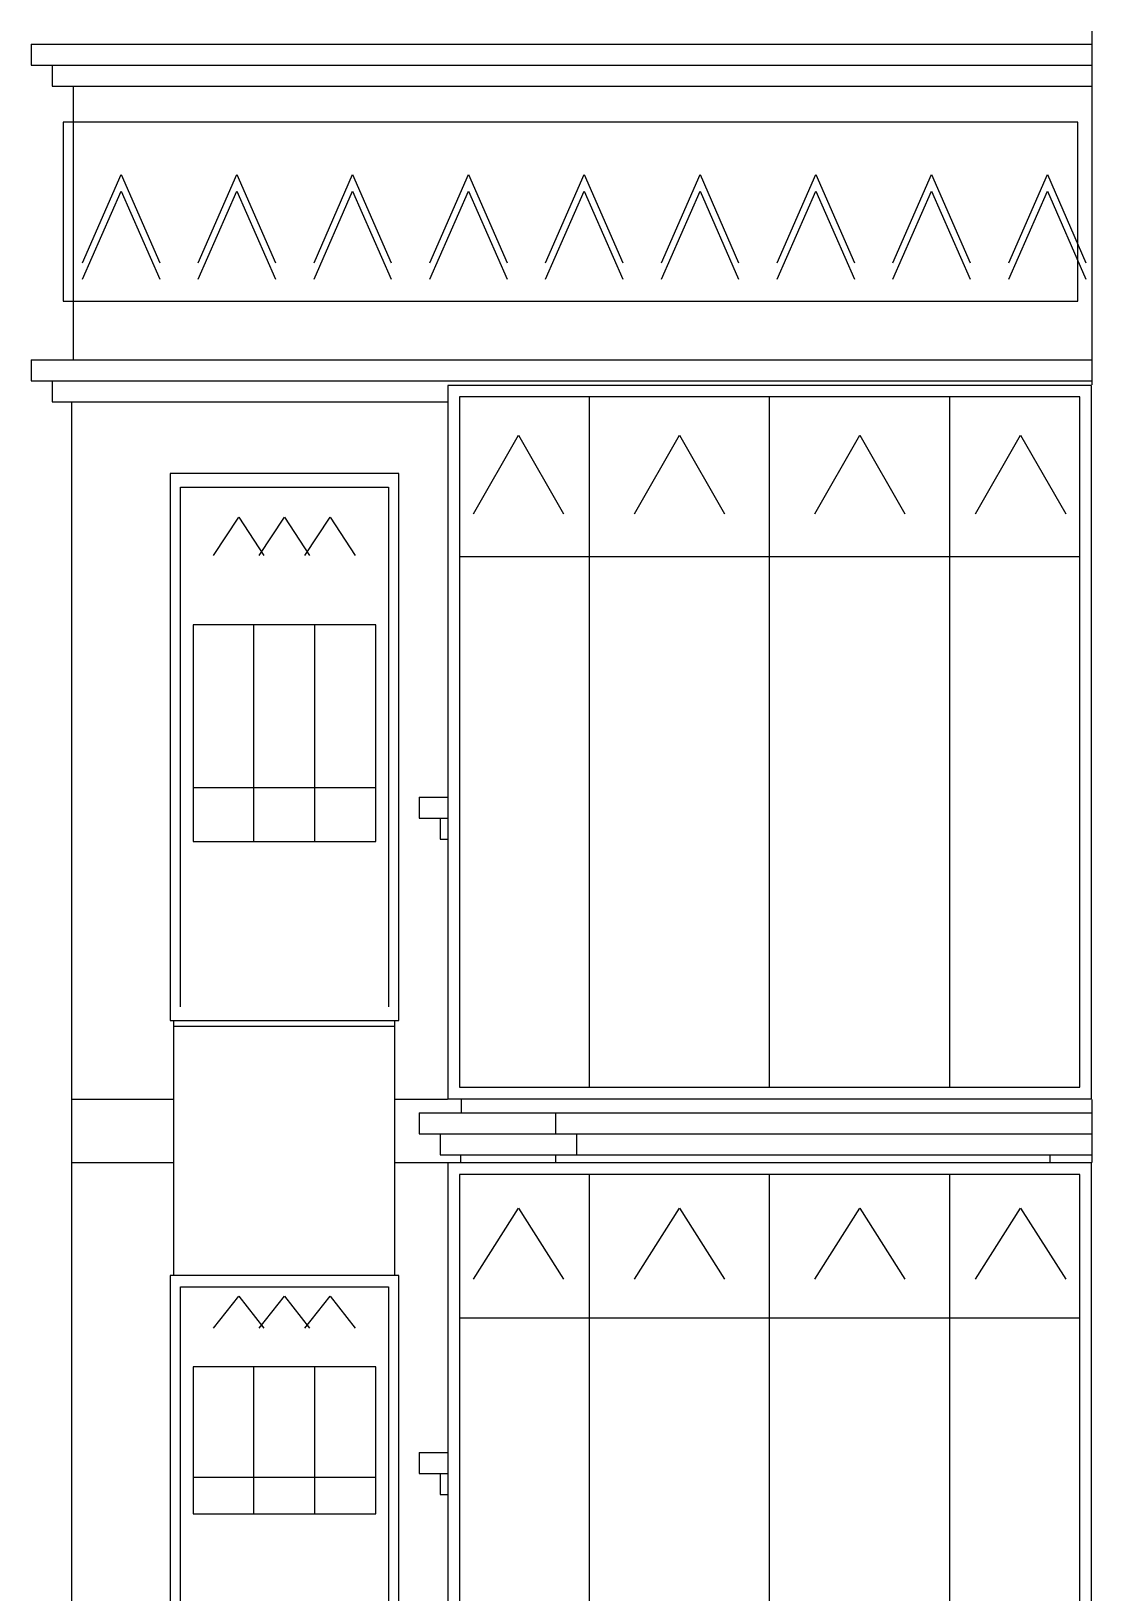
# Model space of a CAD drawing. Header units: inches. Extents: x 330 to 939, y 702 to 1608.
# Drawn here: x 333.9 to 372.4, y 1533.4 to 1590.1 of the extents above; entities that cross this region are included whole.
import ezdxf

# ---------------------------------------------------------------- set-up
doc = ezdxf.new("R2010")
doc.units = ezdxf.units.IN
doc.header["$MEASUREMENT"] = 0
for name, color, linetype, lineweight in [('01_EXISTING_RETAINED', 7, 'Continuous', 25), ('02_NEW_FACADE', 7, 'Continuous', 25), ('03_NEW_WINDOWS', 7, 'Continuous', 25), ('04_GLAZED_ENCLOSURES', 7, 'Continuous', 25)]:
    doc.layers.add(name, color=color, linetype=linetype, lineweight=lineweight)

# ---------------------------------------------------------------- blocks, each defined once
blk = doc.blocks.new('A_ENCLOSURE_01')
at = {"layer": '04_GLAZED_ENCLOSURES'}
for points in [[(11.675, -11.72), (11.675, 11.72), (-11.675, 11.72), (-11.675, -11.72)], [(11.255, -11.3), (11.255, 11.3), (-11.255, 11.3), (-11.255, -11.3)]]:
    blk.add_lwpolyline(points, close=True, dxfattribs=at)
for points in [[(-6.538, -11.3), (-6.538, 11.3)], [(0, -11.3), (0, 11.3)], [(6.538, -11.3), (6.538, 11.3)], [(-10.741, 7.5008), (-9.1065, 10.0792), (-7.472, 7.5008)], [(-4.9035, 7.5008), (-3.269, 10.0792), (-1.6345, 7.5008)], [(1.6345, 7.5008), (3.269, 10.0792), (4.9035, 7.5008)], [(7.472, 7.5008), (9.1065, 10.0792), (10.741, 7.5008)], [(-11.255, 6.0944), (11.255, 6.0944)]]:
    blk.add_lwpolyline(points, dxfattribs=at)
blk = doc.blocks.new('A_ENCLOSURE_02')
at = {"layer": '04_GLAZED_ENCLOSURES'}
for points in [[(11.675, -12.945), (11.675, 12.945), (-11.675, 12.945), (-11.675, -12.945)], [(11.255, -12.525), (11.255, 12.525), (-11.255, 12.525), (-11.255, -12.525)]]:
    blk.add_lwpolyline(points, close=True, dxfattribs=at)
for points in [[(-6.538, -12.525), (-6.538, 12.525)], [(0, -12.525), (0, 12.525)], [(6.538, -12.525), (6.538, 12.525)], [(-10.741, 8.2848), (-9.1065, 11.1327), (-7.472, 8.2848)], [(-4.9035, 8.2848), (-3.269, 11.1327), (-1.6345, 8.2848)], [(1.6345, 8.2848), (3.269, 11.1327), (4.9035, 8.2848)], [(7.472, 8.2848), (9.1065, 11.1327), (10.741, 8.2848)], [(-11.255, 6.7314), (11.255, 6.7314)]]:
    blk.add_lwpolyline(points, dxfattribs=at)
blk = doc.blocks.new('A_WINDOW_01')
at = {"layer": '03_NEW_WINDOWS'}
for points in [[(4.145, -9.925), (4.145, 9.925), (-4.145, 9.925), (-4.145, -9.925)], [(3.316, -3.425), (3.316, 4.43), (-3.316, 4.43), (-3.316, -3.425)]]:
    blk.add_lwpolyline(points, close=True, dxfattribs=at)
for points in [[(-3.772, -9.429), (-3.772, 9.429), (3.772, 9.429), (3.772, -9.429)], [(-2.57, 6.956), (-1.658, 8.346), (-0.746, 6.956)], [(-0.912, 6.956), (0, 8.346), (0.912, 6.956)], [(0.746, 6.956), (1.658, 8.346), (2.57, 6.956)], [(-1.105, -3.425), (-1.105, 4.43)], [(1.105, -3.425), (1.105, 4.43)], [(-3.316, -1.461), (3.316, -1.461)]]:
    blk.add_lwpolyline(points, dxfattribs=at)
blk = doc.blocks.new('A_WINDOW_02')
at = {"layer": '03_NEW_WINDOWS'}
for points in [[(4.145, -8.275), (4.145, 8.275), (-4.145, 8.275), (-4.145, -8.275)], [(3.316, -0.375), (3.316, 4.965), (-3.316, 4.965), (-3.316, -0.375)]]:
    blk.add_lwpolyline(points, close=True, dxfattribs=at)
for points in [[(-3.772, -7.861), (-3.772, 7.861), (3.772, 7.861), (3.772, -7.861)], [(-2.57, 6.372), (-1.658, 7.53), (-0.746, 6.372)], [(-0.912, 6.372), (0, 7.53), (0.912, 6.372)], [(0.746, 6.372), (1.658, 7.53), (2.57, 6.372)], [(-1.105, -0.375), (-1.105, 4.965)], [(1.105, -0.375), (1.105, 4.965)], [(-3.316, 0.96), (3.316, 0.96)]]:
    blk.add_lwpolyline(points, dxfattribs=at)

msp = doc.modelspace()

# ---------------------------------------------------------------- linework, layer by layer
at = {"layer": '01_EXISTING_RETAINED'}
for p, q in [((372.411, 1590.099), (372.411, 1577.267)), ((333.941, 1589.627), (372.411, 1589.627)), ((333.941, 1589.627), (333.941, 1588.863)), ((333.941, 1588.863), (372.411, 1588.863)), ((334.704, 1588.863), (334.704, 1588.1)), ((334.704, 1588.1), (372.411, 1588.1)), ((335.467, 1588.1), (335.467, 1578.175)), ((333.941, 1578.175), (372.411, 1578.175)), ((333.941, 1578.175), (333.941, 1577.412)), ((333.941, 1577.412), (372.411, 1577.412)), ((334.704, 1577.412), (334.704, 1576.649)), ((334.704, 1576.649), (349.03, 1576.649)), ((335.406, 1576.649), (335.406, 1494.711)), ((348.013, 1562.311), (348.013, 1561.548)), ((348.013, 1562.311), (349.03, 1562.311)), ((348.013, 1561.548), (349.03, 1561.548)), ((348.777, 1561.548), (348.777, 1560.785)), ((348.777, 1560.785), (349.03, 1560.785)), ((339.096, 1554.185), (339.096, 1544.965)), ((347.112, 1554.185), (347.112, 1544.965)), ((339.096, 1553.997), (347.112, 1553.997)), ((335.406, 1551.346), (339.096, 1551.346)), ((347.112, 1551.346), (349.036, 1551.346)), ((349.54, 1551.34), (349.54, 1550.86)), ((372.411, 1551.343), (372.411, 1549.057)), ((348.013, 1550.86), (348.013, 1550.097)), ((348.013, 1550.86), (372.411, 1550.86)), ((352.955, 1550.86), (352.955, 1550.097)), ((348.013, 1550.097), (372.411, 1550.097)), ((348.777, 1550.097), (348.777, 1549.333)), ((353.718, 1550.097), (353.718, 1549.333)), ((335.406, 1549.056), (339.096, 1549.056)), ((347.112, 1549.056), (349.038, 1549.056)), ((348.777, 1549.333), (372.411, 1549.333)), ((349.508, 1549.333), (349.508, 1549.06)), ((352.959, 1549.333), (352.959, 1549.06)), ((370.884, 1549.333), (370.884, 1549.06)), ((348.013, 1538.531), (348.013, 1537.768)), ((348.013, 1538.531), (349.03, 1538.531)), ((348.013, 1537.768), (349.03, 1537.768)), ((348.777, 1537.768), (348.777, 1537.004)), ((348.777, 1537.004), (349.03, 1537.004))]:
    msp.add_line(p, q, dxfattribs=at)
at = {"layer": '02_NEW_FACADE'}
msp.add_lwpolyline([(371.9, 1580.3), (371.9, 1586.8), (335.1, 1586.8), (335.1, 1580.3)], close=True, dxfattribs=at)
for points in [[(335.8, 1581.7), (337.2, 1584.9), (338.6, 1581.7)], [(340, 1581.7), (341.4, 1584.9), (342.8, 1581.7)], [(344.2, 1581.7), (345.6, 1584.9), (347, 1581.7)], [(348.4, 1581.7), (349.8, 1584.9), (351.2, 1581.7)], [(352.6, 1581.7), (354, 1584.9), (355.4, 1581.7)], [(356.8, 1581.7), (358.2, 1584.9), (359.6, 1581.7)], [(361, 1581.7), (362.4, 1584.9), (363.8, 1581.7)], [(365.2, 1581.7), (366.6, 1584.9), (368, 1581.7)], [(369.4, 1581.7), (370.8, 1584.9), (372.2, 1581.7)], [(335.8, 1581.1), (337.2, 1584.3), (338.6, 1581.1)], [(340, 1581.1), (341.4, 1584.3), (342.8, 1581.1)], [(344.2, 1581.1), (345.6, 1584.3), (347, 1581.1)], [(348.4, 1581.1), (349.8, 1584.3), (351.2, 1581.1)], [(352.6, 1581.1), (354, 1584.3), (355.4, 1581.1)], [(356.8, 1581.1), (358.2, 1584.3), (359.6, 1581.1)], [(361, 1581.1), (362.4, 1584.3), (363.8, 1581.1)], [(365.2, 1581.1), (366.6, 1584.3), (368, 1581.1)], [(369.4, 1581.1), (370.8, 1584.3), (372.2, 1581.1)]]:
    msp.add_lwpolyline(points, dxfattribs=at)

# ---------------------------------------------------------------- block references
at = {"layer": '03_NEW_WINDOWS'}
for name, p in [('A_WINDOW_01', (343.125, 1564.125)), ('A_WINDOW_02', (343.125, 1536.675))]:
    msp.add_blockref(name, p, dxfattribs=at)
at = {"layer": '04_GLAZED_ENCLOSURES'}
for name, p in [('A_ENCLOSURE_02', (360.725, 1564.305)), ('A_ENCLOSURE_01', (360.725, 1537.32))]:
    msp.add_blockref(name, p, dxfattribs=at)

doc.saveas('drawing.dxf')
